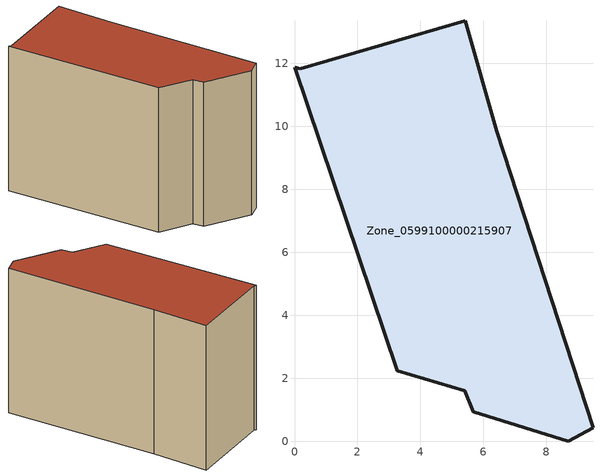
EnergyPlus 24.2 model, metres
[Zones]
Zone_0599100000215907
 floor ground (C_G): 9.48,0.43 8.7,0 5.68,0.94 5.4,1.6 3.27,2.24 0,11.87 0.18,11.82 5.42,13.35 6.43,9.84 z0
 wall outside (C_F): 3.27,2.24 5.4,1.6 5.68,0.94 8.7,0 9.48,0.43 6.43,9.84 5.42,13.35 0.18,11.82 0,11.87 3.27,2.24 z0:9.91
 roof outside (C_R): 6.43,9.84 5.42,13.35 0.18,11.82 0,11.87 3.27,2.24 5.4,1.6 5.68,0.94 8.7,0 9.48,0.43 z9.91
[BUILDING]
Pand.0599100000215907: North Axis=0; Terrain=City; Loads Convergence Tolerance Value=0.04; Temperature Convergence Tolerance Value=0.4; Solar Distribution=FullExterior; Maximum Number of Warmup Days=25; Minimum Number of Warmup Days=1
[Site:Location]
Rotterdam.The.Hague.AP_ZH_NLD Design_Conditions: Latitude=51.96; Longitude=4.45; Time Zone=1; Elevation=-4.5
[SITE:GROUNDTEMPERATURE:BUILDINGSURFACE]
18, 18, 18, 18, 18, 18, 18, 18, 18, 18, 18, 18
[MATERIAL] Thermal Absorptance=0.9; Solar Absorptance=0.7; Visible Absorptance=0.7
Name | Roughness | Thickness | Conductivity | Density | Specific Heat
G.TI.1946 | MediumSmooth | 0.15 | 1 | 540 | 1210
F.TI.1946 | Rough | 0.3 | 0.857143 | 1920 | 840
R.TI.1946 | MediumRough | 0.2 | 0.1 | 1500 | 1000
[CONSTRUCTION]
C_G: G.TI.1946
C_F: F.TI.1946
C_R: R.TI.1946
[ZONE]
Zone_0599100000215907: Type=1; Multiplier=1; Ceiling Height=Autocalculate; Volume=Autocalculate; Floor Area=autocalculate; Part of Total Floor Area=Yes
[ZONEINFILTRATION:DESIGNFLOWRATE]
Infil_Zone_0599100000215907: Zone or ZoneList or Space or SpaceList=Zone_0599100000215907; Schedule=AlwaysOn; Design Flow Rate Calculation Method=Flow/Area; Flow Rate per Floor Area=0.003; Constant Term Coefficient=1; Temperature Term Coefficient=0; Velocity Term Coefficient=0; Velocity Squared Term Coefficient=0
[HVACTEMPLATE:ZONE:IDEALLOADSAIRSYSTEM]
Zone_0599100000215907: Maximum Heating Supply Air Temperature=50; Minimum Cooling Supply Air Temperature=13; Maximum Heating Supply Air Humidity Ratio=0.0156; Minimum Cooling Supply Air Humidity Ratio=0.0077; Heating Limit=NoLimit; Cooling Limit=NoLimit; Dehumidification Control Type=ConstantSensibleHeatRatio; Cooling Sensible Heat Ratio=0.7; Dehumidification Setpoint=60; Humidification Control Type=None; Humidification Setpoint=30; Outdoor Air Method=None; Outdoor Air Flow Rate per Person=0.00944; Outdoor Air Flow Rate per Zone Floor Area=0; Outdoor Air Flow Rate per Zone=0; Demand Controlled Ventilation Type=None; Outdoor Air Economizer Type=NoEconomizer; Heat Recovery Type=None; Sensible Heat Recovery Effectiveness=0.7; Latent Heat Recovery Effectiveness=0.65
[ZONECONTROL:THERMOSTAT]
ThermostatControl_Zone_0599100000215907: Zone or ZoneList=Zone_0599100000215907; Control Type Schedule=DualSetpointControlType; Control 1=Thermostat_Zone_0599100000215907; Temperature Difference Between Cutout And Setpoint=0
[THERMOSTATSETPOINT:DUALSETPOINT]
Thermostat_Zone_0599100000215907: Heating Setpoint Temperature Schedule=HeatingSetpoint_Zone_0599100000215907; Cooling Setpoint Temperature Schedule=CoolingSetpoint_Zone_0599100000215907
[SCHEDULE:COMPACT]
HeatingSetpoint_Zone_0599100000215907: Through: 12/31, For: AllDays, Until: 24:00, 21
CoolingSetpoint_Zone_0599100000215907: Through: 12/31, For: AllDays, Until: 24:00, 24
DualSetpointControlType: Through: 12/31, For: AllDays, Until: 24:00, 4
AlwaysOn: Through: 12/31, For: AllDays, Until: 24:00, 1
